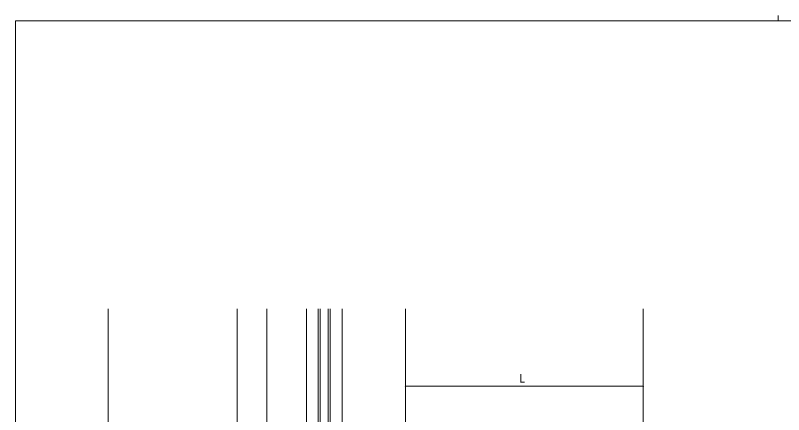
# Model space of a CAD drawing. Units: millimetres on the paper. Extents: x -397 to 397, y -282 to 282.
# Drawn here: x -393.9 to -6.2, y 80.9 to 282.1 of the extents above; entities that cross this region are included whole.
import ezdxf
from ezdxf.enums import TextEntityAlignment as Align

# ---------------------------------------------------------------- set-up
doc = ezdxf.new("R2010")
doc.units = ezdxf.units.MM
for name, color, linetype, lineweight in [('0-2_YKK_ZWAK', 6, 'Continuous', 9), ('0-3_YKK_11', 3, 'Continuous', 9), ('0-5_YKK_13', 2, 'Continuous', 9), ('0-6_YKK_D', 7, 'Continuous', 9)]:
    doc.layers.add(name, color=color, linetype=linetype, lineweight=lineweight)
doc.styles.add('ＭＳ ゴシック', font='')
doc.styles.get('ＭＳ ゴシック').set_extended_font_data('MS Gothic')

msp = doc.modelspace()

# ---------------------------------------------------------------- linework, layer by layer
at = {"layer": '0-2_YKK_ZWAK'}
for p, q in [((-197.037, 74.957), (-197.037, 96.158)), ((-197.037, 95.158), (-77.037, 95.158)), ((-77.037, 74.757), (-77.037, 96.158))]:
    msp.add_line(p, q, dxfattribs=at)
for centre, start, end in [((-197.037, 95.158), 0, 180), ((-197.037, 95.158), 180, 0), ((-77.037, 95.158), 0, 180), ((-77.037, 95.158), 180, 0)]:
    msp.add_arc(centre, 0.106, start, end, dxfattribs=at)
at = {"layer": '0-3_YKK_11'}
for p, q in [((-347.038, 8.32), (-347.038, 134.257)), ((-282.035, 134.257), (-282.035, 19.781))]:
    msp.add_line(p, q, dxfattribs=at)
at = {"layer": '0-5_YKK_13'}
for p, q in [((-267.037, 19.258), (-267.037, 134.257)), ((-247.037, 74.258), (-247.037, 134.257)), ((-240.037, 66.257), (-240.037, 134.257)), ((-236.037, 66.257), (-236.037, 134.257)), ((-235.037, 66.257), (-235.037, 134.257)), ((-229.037, 74.258), (-229.037, 134.257)), ((-197.037, 29.757), (-197.037, 134.257)), ((-77.037, 73.757), (-77.037, 134.257))]:
    msp.add_line(p, q, dxfattribs=at)
msp.add_lwpolyline([(-235.037, 66.257), (-241.037, 66.257), (-241.037, 134.257)], dxfattribs=at)
at = {"layer": '0-6_YKK_D'}
for p, q in [((376.092, 279.3), (-393.908, 279.3)), ((-393.908, -245.7), (-393.908, 279.3)), ((-8.894, 282.1), (-8.894, 279.3))]:
    msp.add_line(p, q, dxfattribs=at)

# ---------------------------------------------------------------- texts
at = {"layer": '0-2_YKK_ZWAK', "style": 'ＭＳ ゴシック'}
msp.add_text('L', height=4.399, dxfattribs=at).set_placement((-139.657, 95.658), align=Align.BOTTOM_LEFT)

doc.saveas('drawing.dxf')
